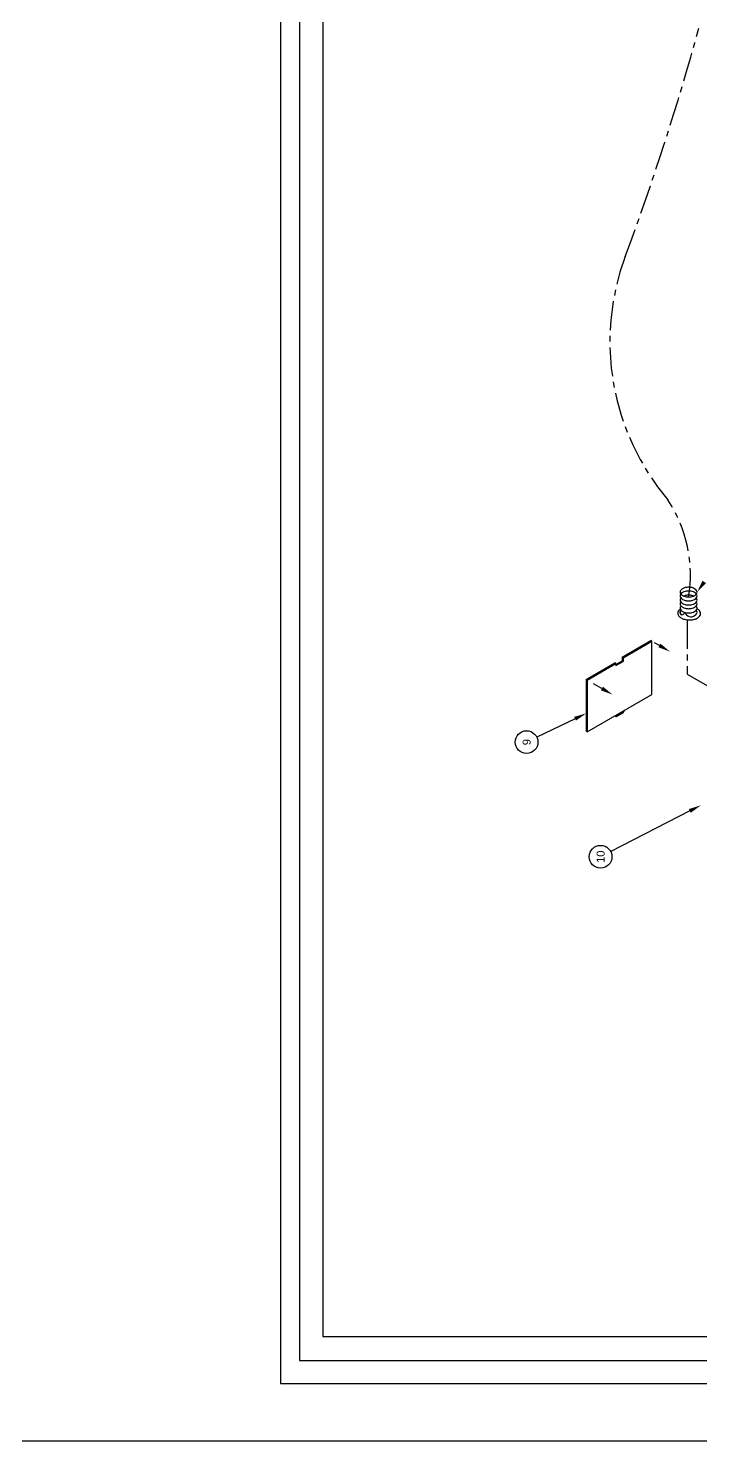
# Model space of a CAD drawing. Header units: millimetres. Extents: x 43 to 3711, y 1330 to 4598.
# Drawn here: x 3637.1 to 3666.2, y 1564.3 to 1625.3 of the extents above; entities that cross this region are included whole.
import ezdxf
from ezdxf.enums import TextEntityAlignment as Align

# ---------------------------------------------------------------- set-up
doc = ezdxf.new("R2010")
doc.units = ezdxf.units.MM
doc.linetypes.add('CENTER', pattern=[2, 1.25, -0.25, 0.25, -0.25])
doc.layers.add('102', color=3, linetype='Continuous')
doc.layers.add('103', color=7, linetype='Continuous')
doc.styles.get("Standard").update_dxf_attribs({"font": 'arial.ttf'})

# ---------------------------------------------------------------- blocks, each defined once
blk = doc.blocks.new('A$C3A585D41')
at = {"color": 1}
for p, q in [((93.393, 62.575), (3.466, 62.575)), ((3.466, 62.575), (3.466, 3.175))]:
    blk.add_line(p, q, dxfattribs=at)
at = {"color": 4}
for p, q in [((92.393, 61.575), (4.504, 61.575)), ((4.504, 61.575), (4.504, 4.175))]:
    blk.add_line(p, q, dxfattribs=at)
blk.add_lwpolyline([(2.466, 63.4), (2.466, 2.175), (94.303, 2.175), (94.303, 63.4)], close=True)
at = {"layer": '102'}
for p, q in [((30.623, 50.16), (30.647, 50.202)), ((30.623, 50.16), (32.232, 47.372)), ((32.853, 50.16), (30.623, 50.16)), ((32.883, 50.202), (30.647, 50.202)), ((32.883, 50.202), (32.853, 50.16)), ((32.853, 50.16), (33.567, 48.923)), ((32.883, 50.202), (33.594, 48.97)), ((31.268, 48.908), (31.289, 48.945)), ((31.384, 48.841), (31.268, 48.908)), ((31.423, 48.639), (31.268, 48.908)), ((31.341, 48.915), (31.289, 48.945)), ((33.567, 48.923), (33.484, 48.923)), ((33.484, 48.923), (33.665, 48.609)), ((33.532, 48.923), (33.686, 48.656)), ((33.567, 48.923), (33.594, 48.97)), ((31.54, 48.571), (31.423, 48.639)), ((33.686, 48.656), (33.665, 48.609)), ((33.819, 48.609), (33.665, 48.609)), ((33.847, 48.656), (33.686, 48.656)), ((33.847, 48.656), (33.819, 48.609)), ((33.819, 48.609), (34.534, 47.372)), ((33.847, 48.656), (34.561, 47.419)), ((32.232, 47.372), (34.534, 47.372)), ((34.534, 47.372), (34.561, 47.419))]:
    blk.add_line(p, q, dxfattribs=at)
for points in [[(35.925, 46.141, 0.076137), (35.849, 46.219, 0.156851), (35.75, 46.254, 0.156851), (35.65, 46.224, 0.106617), (35.545, 46.114, 0.072341), (35.481, 45.965, 0.058752), (35.452, 45.768, 0.058752), (35.47, 45.569, 0.072341), (35.526, 45.416, 0.106617), (35.625, 45.301, 0.156851), (35.724, 45.266, 0.156851), (35.824, 45.296, 0.106617), (35.929, 45.406, 0.006933), (35.937, 45.419, 0.058752)], [(35.876, 46.112, 0.018077), (35.861, 46.124, 0.156851), (35.787, 46.148, 0.156851), (35.714, 46.124, 0.039548), (35.681, 46.097, 0.072341)], [(35.691, 45.885, -0.025525), (35.693, 45.882, -0.072341)], [(36.058, 46.109, 0.022346), (36.039, 46.124, 0.156851), (35.965, 46.148, 0.156851), (35.892, 46.124, 0.106617), (35.816, 46.04, 0.072341), (35.772, 45.929, 0.058752), (35.754, 45.782, 0.058752), (35.772, 45.635, 0.072341), (35.816, 45.523, 0.106617), (35.892, 45.44, 0.156851), (35.965, 45.416, 0.156851), (36.039, 45.44, 0.022346), (36.058, 45.454, 0.072341)], [(36.232, 46.118, 0.00916), (36.224, 46.124, 0.156851), (36.15, 46.148, 0.156851), (36.077, 46.124, 0.106617), (36.001, 46.04, 0.072341), (35.957, 45.929, 0.058752), (35.939, 45.782, 0.058752), (35.957, 45.635, 0.072341), (36.001, 45.523, 0.106617), (36.077, 45.44, 0.156851), (36.15, 45.416, 0.156851), (36.224, 45.44, 0.00916), (36.232, 45.446, 0.072341)], [(36.402, 46.112, 0.017619), (36.387, 46.124, 0.156851), (36.314, 46.148, 0.156851), (36.24, 46.124, 0.106617), (36.164, 46.04, 0.072341), (36.12, 45.929, 0.058752), (36.103, 45.782, 0.058752), (36.12, 45.635, 0.072341), (36.164, 45.523, 0.106617), (36.24, 45.44, 0.156851), (36.314, 45.416, 0.156851), (36.387, 45.44, 0.017619), (36.402, 45.451, 0.072341)], [(36.525, 45.782, 0.058752), (36.508, 45.929, 0.044884), (36.484, 46, 0.106617)], [(36.484, 45.564, 0.044884), (36.508, 45.635, 0.058752), (36.525, 45.782, 0.058752)], [(35.583, 45.69, 0.022154), (35.594, 45.635, 0.072341), (35.638, 45.523, 0.106617), (35.714, 45.44, 0.156851), (35.787, 45.416, 0.156851), (35.861, 45.44, 0.018077), (35.876, 45.452, 0.072341)]]:
    blk.add_lwpolyline(points, format="xyb", dxfattribs=at)
for points in [[(36.702, 45.782, 0.058752), (36.685, 45.929, 0.072341), (36.64, 46.04, 0.106617), (36.565, 46.124, 0.156851), (36.491, 46.148, 0.156851), (36.417, 46.124, 0.106617), (36.342, 46.04, 0.072341), (36.297, 45.929, 0.058752), (36.28, 45.782, 0.058752), (36.297, 45.635, 0.072341), (36.342, 45.523, 0.106617), (36.417, 45.44, 0.156851), (36.491, 45.416, 0.156851), (36.565, 45.44, 0.106617), (36.64, 45.523, 0.072341), (36.685, 45.635, 0.058752)], [(36.865, 45.782, 0.058752), (36.848, 45.929, 0.072341), (36.803, 46.04, 0.106617), (36.727, 46.124, 0.156851), (36.654, 46.148, 0.156851), (36.58, 46.124, 0.106617), (36.504, 46.04, 0.072341), (36.46, 45.929, 0.058752), (36.443, 45.782, 0.058752), (36.46, 45.635, 0.072341), (36.504, 45.523, 0.106617), (36.58, 45.44, 0.156851), (36.654, 45.416, 0.156851), (36.727, 45.44, 0.106617), (36.803, 45.523, 0.072341), (36.848, 45.635, 0.058752)]]:
    blk.add_lwpolyline(points, format="xyb", close=True, dxfattribs=at)
for centre, radius, start, end in [((35.855, 45.678), 0.272, 118.86661, 177.41449), ((35.766, 46.072), 0.0879, 55.55989, 241.13339), ((35.702, 45.955), 0.0453, 298.86661, 61.13339)]:
    blk.add_arc(centre, radius, start, end, dxfattribs=at)
at = {"layer": '103'}
for p, q in [((31.184, 50.687), (30.389, 52.336)), ((32.493, 49.526), (32.699, 49.883)), ((27.204, 45.73), (25.449, 49.146)), ((34.351, 47.046), (34.471, 47.254))]:
    blk.add_line(p, q, dxfattribs=at)
at = {"layer": '103', "linetype": 'CENTER'}
for p, q in [((33.117, 45.851), (31.993, 43.904)), ((35.455, 45.851), (33.117, 45.851))]:
    blk.add_line(p, q, dxfattribs=at)
at = {"layer": '103', "color": 1}
for centre in [(30.176, 52.777), (25.225, 49.582)]:
    blk.add_circle(centre, 0.49, dxfattribs=at)
at = {"layer": '103', "linetype": 'CENTER'}
for centre, radius, start, end in [((47.47, 38.645), 10.54, 69.5834, 130.34849), ((91.97, 158.196), 117.026, 249.5834, 254.6592), ((37.392, 51.638), 5.932, 260.78648, 303.26013)]:
    blk.add_arc(centre, radius, start, end, dxfattribs=at)
at = {"layer": '103'}
for points in [[(31.265, 50.726), (31.103, 50.648), (31.418, 50.202)], [(32.57, 49.481), (32.415, 49.571), (32.223, 49.06)], [(34.429, 47.001), (34.274, 47.091), (34.082, 46.58)], [(27.284, 45.771), (27.124, 45.689), (27.45, 45.251)], [(37.045, 45.035), (37.147, 45.183), (36.653, 45.416)]]:
    blk.add_solid(points, dxfattribs=at)
for s, height, p in [('9', 0.346, (30.176, 52.777)), ('10', 0.3456, (25.225, 49.582))]:
    blk.add_text(s, height=height, dxfattribs=at).set_placement(p, align=Align.MIDDLE)

msp = doc.modelspace()

# ---------------------------------------------------------------- linework, layer by layer
msp.add_line((2683.161, 1564.302), (3711.413, 1564.302))

# ---------------------------------------------------------------- block references
at = {"rotation": 90}
msp.add_blockref('A$C3A585D41', (3711.413, 1564.302), dxfattribs=at)

doc.saveas('drawing.dxf')
